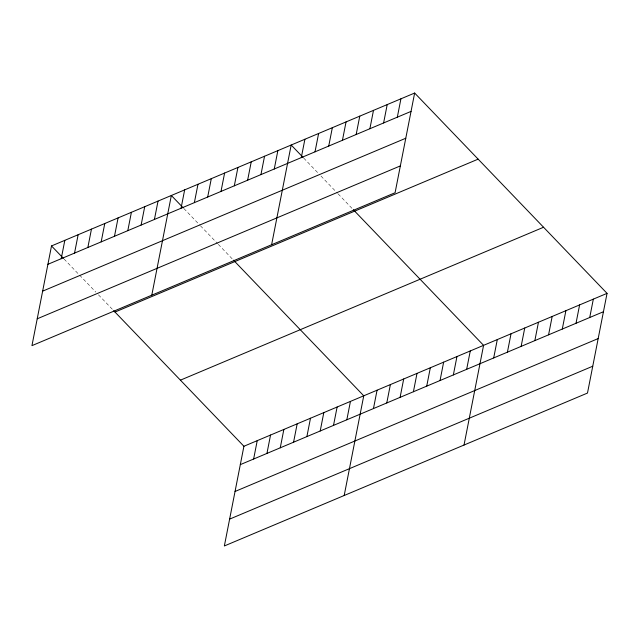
<?xml version="1.0" encoding="UTF-8"?>
<svg xmlns="http://www.w3.org/2000/svg" width="639" height="639" viewBox="0 0 639 639"><rect width="100%" height="100%" fill="white"/><g stroke="black" fill="none" stroke-linecap="round" stroke-linejoin="round"><path stroke-width="0.48" stroke-dasharray="3.19 2.4" d="M303.749 158.105L318.294 173.257M320.946 176.013L337.48 193.226M338.135 193.913L352.688 209.065M183.912 208.57L199.783 225.096M200.446 225.783L217.643 243.683M218.306 244.378L232.852 259.522M64.076 259.027L95.826 292.079M98.47 294.835L113.023 309.979"/><path stroke-width="0.96" d="M51.511 245.943L31.95 345.643L395.086 192.738L414.647 93.038L51.511 245.943L63.413 258.34M61.224 258.707L64.827 240.336M74.539 253.1L78.142 234.729M87.855 247.493L91.457 229.121M101.17 241.885L104.772 223.514M114.485 236.278L118.087 217.907M127.8 230.671L131.402 212.3M141.115 225.064L144.718 206.693M154.422 219.457L158.033 201.093M151.786 295.186L171.348 195.486L183.249 207.875M181.053 208.242L184.663 189.879M194.368 202.635L197.978 184.272M207.683 197.036L211.293 178.664M220.998 191.428L224.608 173.057M234.313 185.821L237.924 167.45M247.628 180.214L251.231 161.843M260.944 174.607L264.546 156.236M274.259 169L277.861 150.628M271.615 244.729L291.176 145.021L303.086 157.418M113.678 310.674L243.914 446.262L224.353 545.962L587.489 393.057L607.05 293.357L414.647 93.038M301.296 157.617L304.899 139.246M253.627 459.026L257.229 440.654M315.011 151.842L318.613 133.471M266.942 453.418L270.545 435.047M328.734 146.067L332.336 127.696M280.257 447.811L283.86 429.44M342.448 140.284L346.05 121.921M293.573 442.204L297.175 423.833M356.171 134.51L359.773 116.146M306.888 436.597L310.49 418.233M369.885 128.735L373.488 110.363M320.203 430.99L323.805 412.626M383.608 122.96L387.21 104.588M333.518 425.382L337.12 407.019M397.322 117.185L400.925 98.813M346.833 419.775L350.436 401.412M344.189 495.505L363.751 395.805L233.515 260.209M373.464 408.569L377.066 390.197M386.779 402.961L390.381 384.59M400.094 397.354L403.696 378.983M413.409 391.747L417.011 373.376M426.724 386.14L430.327 367.768M440.039 380.532L443.642 362.161M453.355 374.925L456.957 356.554M466.662 369.318L470.272 350.955M464.026 445.048L483.587 345.348L353.351 209.752M493.699 357.936L497.302 339.565M507.414 352.161L511.024 333.79M521.136 346.386L524.739 328.015M534.851 340.611L538.461 322.24M548.574 334.828L552.176 316.465M562.288 329.053L565.898 310.69M576.011 323.278L579.613 304.907M589.725 317.503L593.335 299.132M47.909 264.306L411.045 111.402M42.637 291.152L405.773 138.248M37.214 318.805L400.349 165.9M115.004 312.048L478.14 159.143M180.422 380.157L543.557 227.252M243.914 446.262L607.05 293.357M240.312 464.633L603.448 311.728M235.048 491.471L598.184 338.566M229.617 519.124L592.752 366.219"/></g></svg>
